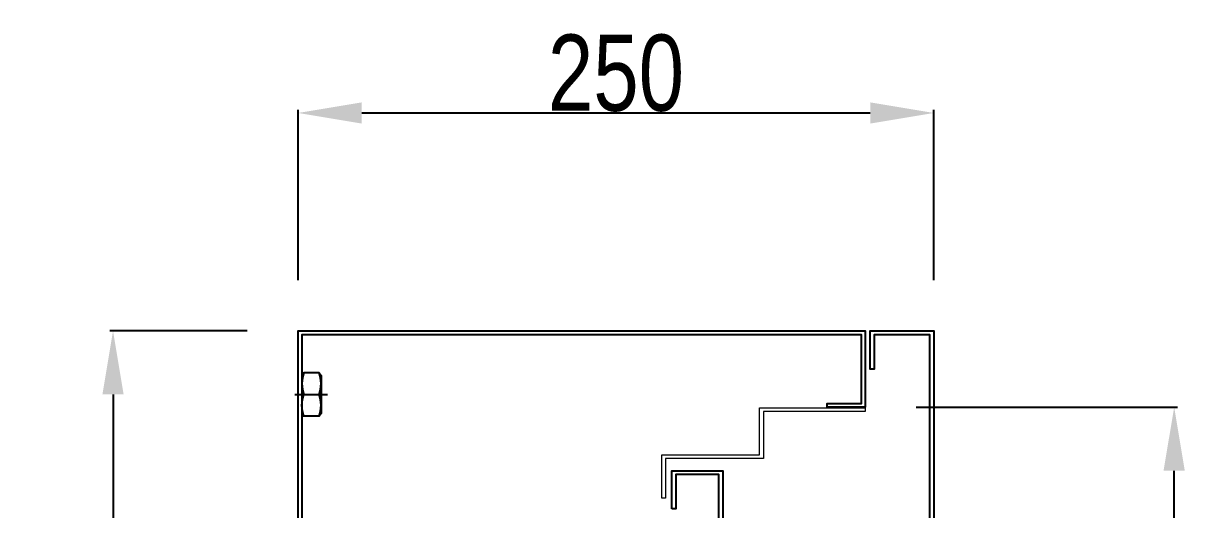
# Model space of a CAD drawing. Header units: inches. Extents: x 21 to 136330, y 8 to 58290.
# Drawn here: x 116787.4 to 117244.2, y 30036.8 to 30228.2 of the extents above; entities that cross this region are included whole.
import ezdxf

# ---------------------------------------------------------------- set-up
doc = ezdxf.new("R2010")
doc.units = ezdxf.units.IN
doc.header["$MEASUREMENT"] = 0
doc.layers.add('@.0.DM. KÍCH THƯỚC', color=8, linetype='Continuous', transparency=0.2)
doc.layers.add('@.0.DM. KÍCH THƯỚC @ 1', color=8, linetype='Continuous', transparency=0.2)
doc.layers.add('@.0.DM. NÉT CHÍNH', color=7, linetype='Continuous')
doc.layers.add('@.DM. THIẾT BỊ', color=7, linetype='Continuous')
doc.layers.add('@.0.DM. NÉT KHUẤT', color=199, linetype='Continuous', lineweight=5, transparency=0.2)
doc.styles.add('roman', font='roman.shx', dxfattribs={"width": 0.8})
doc.dimstyles.new('Kích thước Duy Mạnh', dxfattribs={"dimtxt": 30, "dimasz": 25, "dimexe": 1.25, "dimexo": 20, "dimtad": 1, "dimdec": 1, "dimtxsty": 'roman', "dimcen": 2.5, "dimclrd": 8, "dimclre": 8, "dimclrt": 2, "dimadec": 0, "dimazin": 0, "dimtfac": 1, "dimtdec": 1, "dimtix": 1, "dimtmove": 0, "dimatfit": 3, "dimfxl": 1, "dimtfillclr": 1, "dimarcsym": 0})

# ---------------------------------------------------------------- blocks, each defined once
blk = doc.blocks.new('eku10')
at = {"color": 5}
blk.add_line((53937.85, -17418.72), (53931.85, -17418.72), dxfattribs=at)
blk.add_lwpolyline([(53937.85, -17401.72), (53938.6, -17402.72), (53938.6, -17417.72), (53937.85, -17418.72, 0.176471), (53937.85, -17410.22, 0.176471), (53937.85, -17401.72), (53931.85, -17401.72), (53931.1, -17402.72), (53931.1, -17417.72), (53931.85, -17418.72, -0.176471), (53931.85, -17410.22), (53937.85, -17410.22)], format="xyb", dxfattribs=at)
blk.add_arc((53943.52, -17405.97), 12.42, 159.984, 200.016, dxfattribs=at)
blk = doc.blocks.new('EKU 10')
at = {"layer": '@.DM. THIẾT BỊ', "color": 1}
blk.add_line((-6.54, 8.5), (6.25, 8.5), dxfattribs=at)
at = {"layer": '@.DM. THIẾT BỊ'}
blk.add_blockref('eku10', (-53934.85, 17418.72), dxfattribs=at)
blk = doc.blocks.new('*D1741')
at = {"layer": '@.0.DM. KÍCH THƯỚC', "color": 8, "lineweight": -2, "transparency": 16777216}
for p, q in [((116875.51, 30107.17), (116821.46, 30107.17)), ((116875.51, 29307.17), (116821.46, 29307.17))]:
    blk.add_line(p, q, dxfattribs=at)
at = {"layer": '@.0.DM. KÍCH THƯỚC', "lineweight": -2, "transparency": 16777216}
blk.add_line((116822.71, 30082.17), (116822.71, 29332.17), dxfattribs=at)
at = {"layer": '@.0.DM. KÍCH THƯỚC', "transparency": 16777216}
for points in [[(116818.54, 30082.17), (116826.87, 30082.17), (116822.71, 30107.17)], [(116818.54, 29332.17), (116826.87, 29332.17), (116822.71, 29307.17)]]:
    blk.add_solid(points, dxfattribs=at)
at = {"layer": 'Defpoints', "color": 0, "transparency": 16777216}
for p in [(116895.51, 30107.17), (116822.71, 29307.17), (116895.51, 29307.17)]:
    blk.add_point(p, dxfattribs=at)
at = {"layer": '@.0.DM. KÍCH THƯỚC', "color": 2, "transparency": 16777216, "insert": (116807.08, 29707.17), "char_height": 30, "attachment_point": 5, "rotation": 90, "style": 'roman'}
blk.add_mtext('800', dxfattribs=at)
blk = doc.blocks.new('*D1742')
at = {"layer": '@.0.DM. KÍCH THƯỚC', "color": 8, "lineweight": -2, "transparency": 16777216}
for p, q in [((117138.51, 30077.17), (117241.29, 30077.17)), ((117138.51, 29337.17), (117241.29, 29337.17))]:
    blk.add_line(p, q, dxfattribs=at)
at = {"layer": '@.0.DM. KÍCH THƯỚC', "lineweight": -2, "transparency": 16777216}
blk.add_line((117240.04, 29362.17), (117240.04, 30052.17), dxfattribs=at)
at = {"layer": '@.0.DM. KÍCH THƯỚC', "transparency": 16777216}
for points in [[(117235.87, 30052.17), (117244.21, 30052.17), (117240.04, 30077.17)], [(117235.87, 29362.17), (117244.21, 29362.17), (117240.04, 29337.17)]]:
    blk.add_solid(points, dxfattribs=at)
at = {"layer": 'Defpoints', "color": 0, "transparency": 16777216}
for p in [(117118.51, 30077.17), (117240.04, 30077.17), (117118.51, 29337.17)]:
    blk.add_point(p, dxfattribs=at)
at = {"layer": '@.0.DM. KÍCH THƯỚC', "color": 2, "transparency": 16777216, "insert": (117224.42, 29707.17), "char_height": 30, "attachment_point": 5, "rotation": 90, "style": 'roman'}
blk.add_mtext('740', dxfattribs=at)
blk = doc.blocks.new('*D1745')
at = {"layer": '@.0.DM. KÍCH THƯỚC', "color": 8, "lineweight": -2, "transparency": 16777216}
for p, q in [((116895.51, 30127.17), (116895.51, 30194.19)), ((117145.51, 30127.17), (117145.51, 30194.19))]:
    blk.add_line(p, q, dxfattribs=at)
at = {"layer": '@.0.DM. KÍCH THƯỚC', "lineweight": -2, "transparency": 16777216}
blk.add_line((116920.51, 30192.94), (117120.51, 30192.94), dxfattribs=at)
at = {"layer": '@.0.DM. KÍCH THƯỚC', "transparency": 16777216}
for points in [[(116920.51, 30197.1), (116920.51, 30188.77), (116895.51, 30192.94)], [(117120.51, 30197.1), (117120.51, 30188.77), (117145.51, 30192.94)]]:
    blk.add_solid(points, dxfattribs=at)
at = {"layer": 'Defpoints', "color": 0, "transparency": 16777216}
for p in [(117145.51, 30192.94), (116895.51, 30107.17), (117145.51, 30107.17)]:
    blk.add_point(p, dxfattribs=at)
at = {"layer": '@.0.DM. KÍCH THƯỚC', "color": 2, "transparency": 16777216, "insert": (117020.51, 30208.56), "char_height": 30, "attachment_point": 5, "style": 'roman'}
blk.add_mtext('250', dxfattribs=at)

msp = doc.modelspace()

# ---------------------------------------------------------------- linework, layer by layer
at = {"layer": '@.0.DM. NÉT CHÍNH'}
msp.add_lwpolyline([(117103.5095, 29337.1695), (117118.5095, 29337.1695), (117118.5095, 29307.1695), (116895.5095, 29307.1695), (116895.5095, 30107.1695), (117118.5095, 30107.1695), (117118.5095, 30077.1695), (117103.5095, 30077.1695), (117103.5095, 30078.6695), (117117.0095, 30078.6695), (117117.0095, 30105.6695), (116897.0095, 30105.6695), (116897.0095, 29308.6695), (117117.0095, 29308.6695), (117117.0095, 29335.6695), (117103.5095, 29335.6695)], close=True, dxfattribs=at)
at = {"layer": '@.0.DM. NÉT CHÍNH', "color": 4}
msp.add_lwpolyline([(117122.0095, 29322.1695), (117122.0095, 29308.6695), (117144.0095, 29308.6695), (117144.0095, 30105.6695), (117122.0095, 30105.6695), (117122.0095, 30092.1695), (117120.5095, 30092.1695), (117120.5095, 30107.1695), (117145.5095, 30107.1695), (117145.5095, 29307.1695), (117120.5095, 29307.1695), (117120.5095, 29322.1695)], close=True, dxfattribs=at)
msp.add_lwpolyline([(117042.5095, 30037.1695), (117042.5095, 30052.1695), (117062.5095, 30052.1695), (117062.5095, 29362.1695), (117042.5095, 29362.1695), (117042.5095, 29377.1695), (117044.0095, 29377.1695), (117044.0095, 29363.6695), (117061.0095, 29363.6695), (117061.0095, 30050.6695), (117044.0095, 30050.6695), (117044.0095, 30037.1695), (117042.5095, 30037.1695)], dxfattribs=at)
at = {"layer": '@.0.DM. NÉT KHUẤT', "color": 6}
msp.add_lwpolyline([(117077.0095, 30076.9195), (117118.5095, 30076.9195), (117118.5095, 30075.4195), (117078.5095, 30075.4195), (117078.5095, 30056.9195), (117040.0095, 30056.9195), (117040.0095, 30041.4195), (117038.5095, 30041.4195), (117038.5095, 30058.4195), (117077.0095, 30058.4195)], close=True, dxfattribs=at)

# ---------------------------------------------------------------- block references
msp.add_blockref('EKU 10', (116900.7595, 30073.6695))

# ---------------------------------------------------------------- dimensions: what is measured, and where the dimension line sits
at = {"layer": '@.0.DM. KÍCH THƯỚC @ 1'}
dim = msp.add_linear_dim(base=(117145.5095, 30192.9352), p1=(116895.5095, 30107.1695), p2=(117145.5095, 30107.1695), dimstyle='Kích thước Duy Mạnh', override={"dimscale": 1, "dimdec": 0, "dimclrd": 256, "dimtdec": 0, "dimtix": 1, "dimtofl": 1, "dimtmove": 0, "dimatfit": 3}, dxfattribs=at)
dim.commit()
dim.dimension.update_dxf_attribs({"geometry": '*D1745', "text_midpoint": (117020.5095, 30208.5602)})
for base, p1, p2, picture, middle in [((116822.7051, 29307.1695), (116895.5095, 30107.1695), (116895.5095, 29307.1695), '*D1741', (116807.0801, 29707.1695)), ((117240.0407, 30077.1695), (117118.5095, 29337.1695), (117118.5095, 30077.1695), '*D1742', (117224.4157, 29707.1695))]:
    dim = msp.add_linear_dim(base=base, p1=p1, p2=p2, angle=90, dimstyle='Kích thước Duy Mạnh', override={"dimscale": 1, "dimdec": 0, "dimclrd": 256, "dimtdec": 0, "dimtix": 1, "dimtofl": 1, "dimtmove": 0, "dimatfit": 3}, dxfattribs=at)
    dim.commit()
    dim.dimension.update_dxf_attribs({"geometry": picture, "text_midpoint": middle})

doc.saveas('drawing.dxf')
